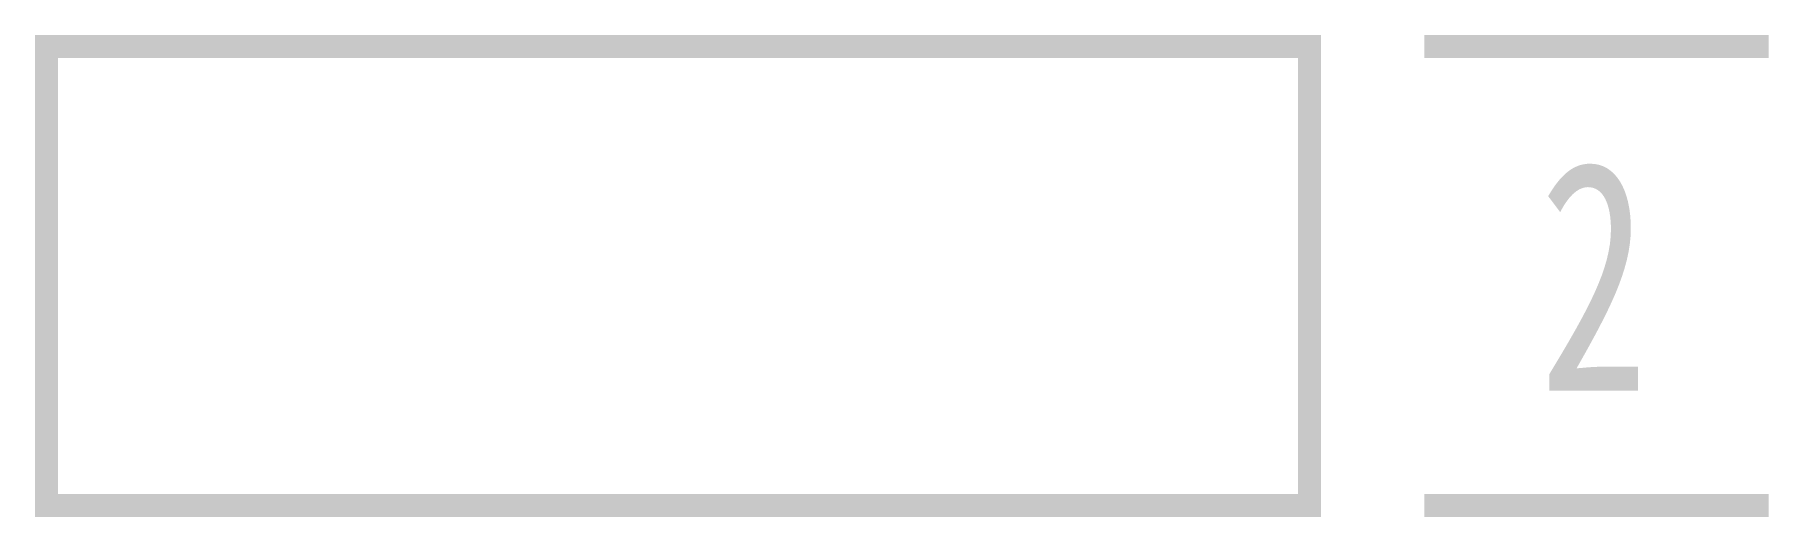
# Model space of a CAD drawing. Extents: x 4.45 to 12.05, y 2.95 to 5.05.
import ezdxf

# ---------------------------------------------------------------- set-up
doc = ezdxf.new("R2010")
doc.units = 0
doc.header["$MEASUREMENT"] = 0
doc.layers.get('0').update_dxf_attribs({"linetype": 'CONTINUOUS'})
doc.styles.add('LZ_FONTS_FS', font='hxm.ttf', dxfattribs={"width": 0.7})

msp = doc.modelspace()

# ---------------------------------------------------------------- linework, layer by layer
at = {"const_width": 0.1}
msp.add_lwpolyline([(4.5, 5), (10, 5), (10, 3), (4.5, 3)], close=True, dxfattribs=at)
for points in [[(10.5, 5), (12, 5)], [(10.5, 3), (12, 3)]]:
    msp.add_lwpolyline(points, dxfattribs=at)

# ---------------------------------------------------------------- texts
at = {"insert": (11, 4.5), "char_height": 1, "width": 1.5, "attachment_point": 1, "style": 'LZ_FONTS_FS'}
msp.add_mtext('\\f宋体|b0|i0|c134|p2;2', dxfattribs=at)

doc.saveas('drawing.dxf')
